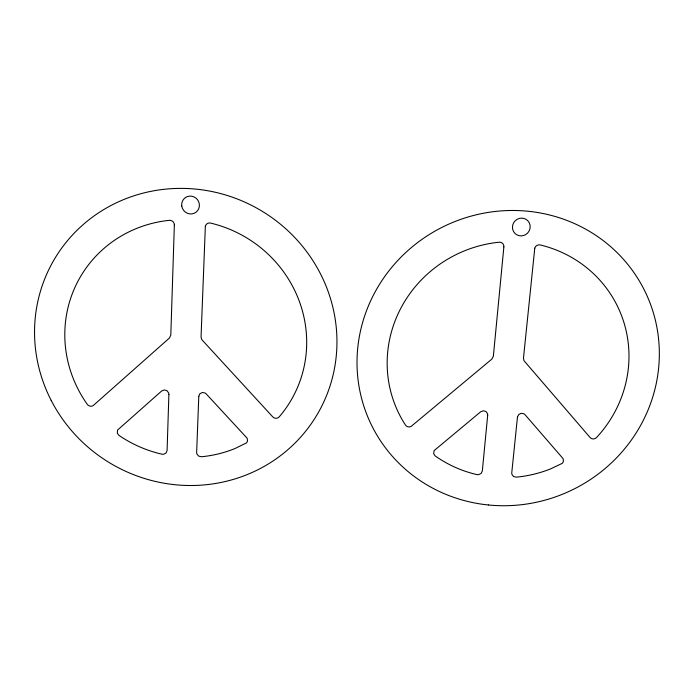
<?xml version="1.0" encoding="UTF-8"?>
<svg xmlns="http://www.w3.org/2000/svg" width="694" height="694" viewBox="0 0 694 694"><rect width="100%" height="100%" fill="white"/><g stroke="black" fill="none" stroke-linecap="round" stroke-linejoin="round"><path stroke-width="1.04" d="M168.894 394.374L167.089 450.536L166.022 453.069L163.498 454.292L162.04 454.206A122.083 117.65 30.6 0 1 118.995 435.416L117.329 433.273L117.572 430.054L161.693 390.965L164.278 389.941L167.011 390.731L168.703 392.995L168.894 394.374M174.35 225.047L170.811 335.089L169.449 338.004L93.143 405.634A4.329 4.077 29.7 0 1 87.27 404.324A122.083 117.65 30.6 0 1 169.336 220.336A4.502 4.346 48.8 0 1 174.35 225.047M198.788 396.326L196.645 452.453L196.844 453.85L198.605 456.088L201.407 456.765A122.083 117.65 30.6 0 0 235.075 448.506L246.596 442.833L247.55 441.106L247.151 438.209L206.187 393.88L205.051 392.995L202.266 392.509L199.82 393.81L198.788 396.326M205.346 226.339L201.052 337.076L201.781 339.626L272.759 416.894A4.268 4.112 12.7 0 0 279.214 416.851A122.083 117.65 30.6 0 0 210.568 223.078A4.485 4.364 49.3 0 0 205.346 226.339M487.691 415.159L482.33 470.966L481.107 473.481L478.496 474.696L477.047 474.618A121.754 117.208 -25.6 0 1 435.199 455.932L433.663 453.807L434.114 450.606L480.708 411.768L483.354 410.753L486.034 411.542L487.587 413.78L487.691 415.159M503.87 246.899L493.356 356.248L491.812 359.145L411.238 426.342A4.259 4.112 -8.1 0 1 405.452 425.04A121.754 117.208 -25.6 0 1 499.151 242.215A4.476 4.346 -43.6 0 1 503.87 246.899M517.455 417.103L511.756 472.874L511.868 474.262L513.491 476.483L516.249 477.16A121.754 117.208 -25.6 0 0 550.437 468.962L562.314 463.323L563.381 461.605L563.164 458.725L525.011 414.665L523.935 413.789L521.168 413.303L518.644 414.596L517.455 417.103M534.77 248.192L523.467 358.225L524.031 360.75L590.117 437.55A4.303 4.051 -24.5 0 0 596.571 437.506A121.754 117.208 -25.6 0 0 540.201 244.947A4.494 4.329 -43.1 0 0 534.77 248.192M181.759 205.979A9.048 8.762 52.7 0 0 195.994 212.243A9.048 8.762 52.7 0 0 193.878 196.844A9.048 8.762 52.7 0 0 181.759 205.979M51.139 400.308A152.628 147.102 30.7 0 0 312.699 421.648A152.628 147.102 30.7 0 0 193.4 188.898A152.628 147.102 30.7 0 0 51.139 400.308M523.502 235.544A9.022 8.727 -46.8 0 0 527.674 220.605A9.022 8.727 -46.8 0 0 512.788 224.882A9.022 8.727 -46.8 0 0 523.502 235.544M488.376 504.972A152.22 146.547 -25.7 0 0 647.858 297.639A152.22 146.547 -25.7 0 0 388.284 271.701A152.22 146.547 -25.7 0 0 488.376 504.972"/></g></svg>
